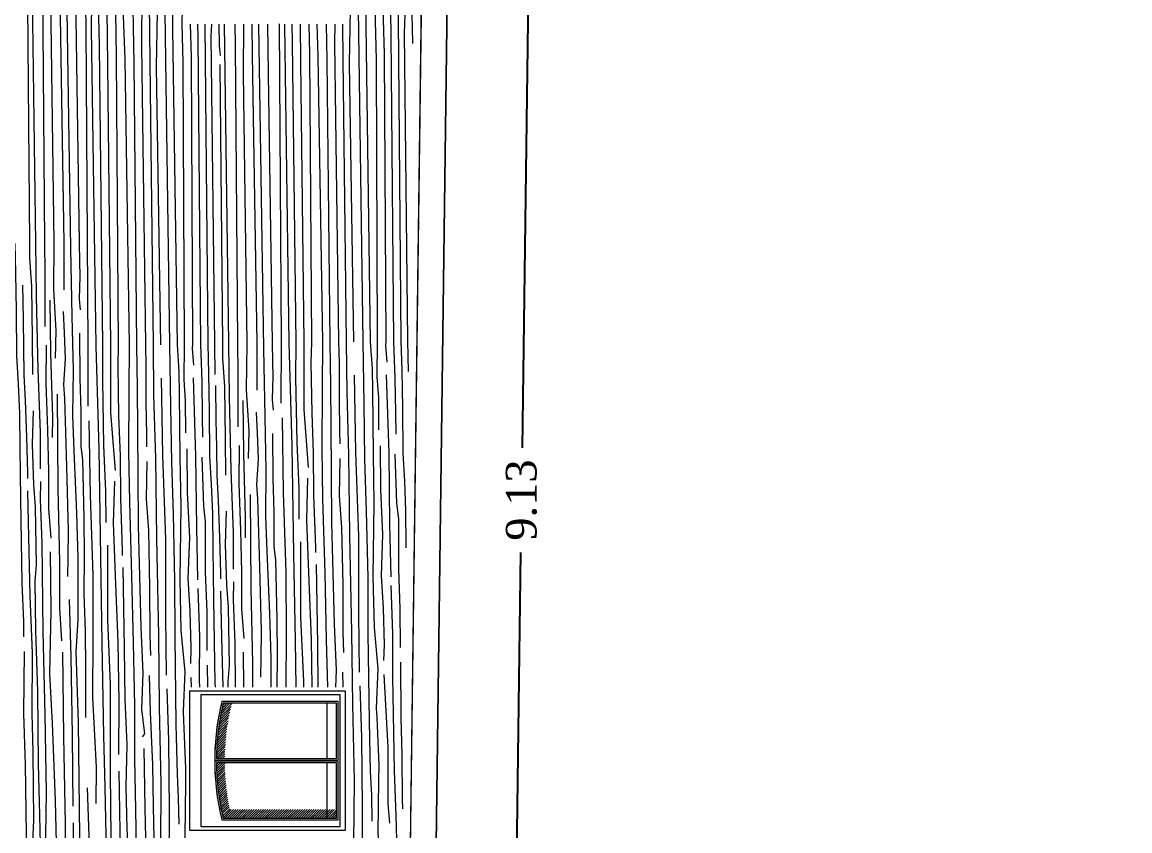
# Model space of a CAD drawing. Header units: millimetres. Extents: x -17502 to -16646, y 1856 to 2034.
# Drawn here: x -16949.67 to -16943.18, y 1862.51 to 1867.25 of the extents above; entities that cross this region are included whole.
import ezdxf

# ---------------------------------------------------------------- set-up
doc = ezdxf.new("R2010")
doc.units = ezdxf.units.MM
doc.layers.get('0').update_dxf_attribs({"lineweight": 9})
doc.layers.get('Defpoints').update_dxf_attribs({"lineweight": 9})
doc.layers.add('blocs', color=7, linetype='Continuous')
doc.styles.get("Standard").update_dxf_attribs({"font": 'times.ttf'})
doc.dimstyles.get("Standard").update_dxf_attribs({"dimtxt": 0.18, "dimasz": 0.18, "dimexe": 0.18, "dimexo": 0.0625, "dimgap": 0.09, "dimtad": 0, "dimtih": 1, "dimtoh": 1, "dimzin": 0, "dimdsep": 46, "dimtxsty": 'Standard', "dimcen": 0.09, "dimadec": 0, "dimazin": 0, "dimtfac": 1, "dimtofl": 0, "dimtmove": 0, "dimatfit": 3, "dimfxl": 1, "dimtolj": 1, "dimtzin": 0, "dimarcsym": 0})

# ---------------------------------------------------------------- blocks, each defined once
blk = doc.blocks.new('*D470')
at = {"color": 0, "lineweight": -2, "transparency": 16777216}
for p, q in [((-16947.09327990134, 1869.020077091239), (-16946.50222064576, 1869.012291678899)), ((-16946.68457578093, 1868.83467804013), (-16946.73831816299, 1864.754620242269)), ((-16946.80012896768, 1860.062017383123), (-16946.74638658563, 1864.142075180986)), ((-16947.21357458449, 1859.887447660292), (-16946.62251532891, 1859.879662247951))]:
    blk.add_line(p, q, dxfattribs=at)
at = {"color": 0, "lineweight": 9, "transparency": 16777216}
for points in [[(-16946.71457317876, 1868.835073164831), (-16946.65457838311, 1868.83428291543), (-16946.68220503273, 1869.014662427101)], [(-16946.83012636551, 1860.062412507824), (-16946.77013156985, 1860.061622258423), (-16946.80249971588, 1859.882032996153)]]:
    blk.add_solid(points, dxfattribs=at)
at = {"layer": 'Defpoints', "color": 0, "lineweight": 9, "transparency": 16777216}
for p in [(-16947.15577448015, 1869.020900267699), (-16947.2760691633, 1859.888270836752), (-16946.80249971588, 1859.882032996154)]:
    blk.add_point(p, dxfattribs=at)
at = {"color": 0, "lineweight": 9, "transparency": 16777216, "insert": (-16946.74235237431, 1864.448347711629), "char_height": 0.18, "attachment_point": 5, "rotation": 89.99999999996983}
blk.add_mtext('\\A1;9.13', dxfattribs=at)

msp = doc.modelspace()

# ---------------------------------------------------------------- hatches: boundary and pattern name
at = {"lineweight": 9}
h = msp.add_hatch(dxfattribs=at)
h.set_pattern_fill('ANSI31', color=252, scale=0.003, angle=180, style=0)
h.set_pattern_definition([(225, (-18531.76027097564, 21851.38334435463), (0.006735192090801864, -0.006735192090801865), [])])
edge = h.paths.add_edge_path()
edge.add_line((-16948.52995199128, 1862.933785206797), (-16948.48057882418, 1862.933785206797))
edge.add_arc((-16947.07084605378, 1862.9212852068), 1.4097881876083, 166.1726549299528, 179.491975720558, ccw=False)
edge.add_line((-16948.43977903997, 1863.258220235011), (-16948.48977903998, 1863.258220235011))
edge.add_arc((-16947.09885438048, 1862.921285206808), 1.431152200722984, 166.3830755798777, 179.4995596210709)
edge = h.paths.add_edge_path()
edge.add_arc((-16947.09885438048, 1862.921285206791), 1.431152200723058, 180.5004403789291, 193.6169244201223)
edge.add_line((-16948.48977903998, 1862.584350178588), (-16947.82582238978, 1862.584350178588))
edge.add_line((-16947.82582238978, 1862.584350178588), (-16947.82582238978, 1862.634350178587))
edge.add_line((-16947.82582238978, 1862.634350178587), (-16948.45112538186, 1862.634350178587))
edge.add_arc((-16947.07084605378, 1862.921285206793), 1.409788187608245, 180.508024279211, 191.7434949697108, ccw=False)
edge.add_line((-16948.48057882418, 1862.908785206802), (-16948.52995199128, 1862.908785206802))

# ---------------------------------------------------------------- linework, layer by layer
for points in [[(-16950.38655729333, 1861.037019566865), (-16950.53808111279, 1870.70688378144), (-16950.01574926397, 1871.115644611672), (-16943.12995970426, 1871.115644611672), (-16943.12995970426, 1869.066228304676), (-16942.88281463744, 1869.066228304676), (-16942.88281463744, 1869.040959342797), (-16947.15577448015, 1869.020900267699), (-16947.27606916331, 1859.888270836756), (-16950.36779761058, 1859.839824396076), (-16950.37668022387, 1860.406690151743)], [(-16950.38655729333, 1861.037019566865), (-16950.36779761058, 1859.839824396076), (-16947.42611314448, 1859.885919693387), (-16947.30516261393, 1869.068340278917), (-16950.05665808568, 1871.083630626762), (-16950.53808111279, 1870.70688378144), (-16950.38655729333, 1861.037019566865)], [(-16942.88281463744, 1869.040959342797), (-16947.15577448015, 1869.020900267699), (-16947.27606916331, 1859.888270836756)], [(-16947.27606916331, 1859.888270836752), (-16947.15577448015, 1869.020900267699)]]:
    msp.add_lwpolyline(points, dxfattribs=at)
for points in [[(-16943.12995970426, 1869.189800792464), (-16943.12995970426, 1869.066228304676), (-16942.88281463744, 1869.066228304676), (-16942.88281463744, 1869.040959342797), (-16947.15577448015, 1869.020900267699), (-16947.27606916331, 1859.888270836756), (-16947.42611314448, 1859.885919693387), (-16947.3038208299, 1869.170206928527), (-16943.12995970426, 1869.189800792464)], [(-16948.68588606886, 1862.512327619172), (-16948.68588606886, 1863.330242794427), (-16947.77588606887, 1863.330242794427), (-16947.77588606887, 1862.512327619172)], [(-16948.62113284386, 1863.306285206809), (-16948.62113284386, 1862.53628520679), (-16947.8048402887, 1862.53628520679), (-16947.8048402887, 1863.306285206809)], [(-16947.88269972199, 1863.258220235012), (-16947.88269972199, 1862.933785206797), (-16947.82582238978, 1862.933785206797), (-16947.82582238978, 1863.258220235012)], [(-16947.88269972199, 1862.908785206803), (-16947.88269972199, 1862.584350178588), (-16947.82582238978, 1862.584350178588), (-16947.82582238978, 1862.908785206803)]]:
    msp.add_lwpolyline(points, close=True, dxfattribs=at)
for points in [[(-16948.49762375098, 1863.26822023501, 0.06042031131737089), (-16948.5400044128, 1862.923785206798), (-16947.81582238978, 1862.923785206798), (-16947.81582238978, 1863.26822023501)], [(-16948.48977903998, 1863.258220235011, 0.05729402624300361), (-16948.52995199128, 1862.933785206797), (-16947.82582238978, 1862.933785206797), (-16947.82582238978, 1863.258220235012)], [(-16948.5400044128, 1862.918785206801, 0.06042031131737085), (-16948.49762375098, 1862.574350178589), (-16947.81582238978, 1862.574350178589), (-16947.81582238978, 1862.918785206801)], [(-16948.52995199128, 1862.908785206802, 0.05729402624300357), (-16948.48977903998, 1862.584350178588), (-16947.82582238978, 1862.584350178588), (-16947.82582238978, 1862.908785206803)]]:
    msp.add_lwpolyline(points, format="xyb", close=True, dxfattribs=at)
msp.add_arc((-16947.09885438048, 1862.921285206799), 1.441152200722015, 166.0701058855247, 193.9298941144753, dxfattribs=at)
at = {"layer": 'blocs', "lineweight": 9}
for points in [[(-16949.45430877902, 1870.58047216403), (-16949.45380059838, 1870.559276371713), (-16949.4561798461, 1870.291928480113), (-16949.44817451325, 1870.086440753464), (-16949.43292807982, 1869.721146277697), (-16949.426250761, 1869.458519274081), (-16949.42474192661, 1869.09527970762), (-16949.43762674976, 1868.910156051576), (-16949.42382295816, 1868.494574423518), (-16949.41487261826, 1867.823026938203), (-16949.3841917401, 1865.923101663414)], [(-16949.3143803338, 1870.477983736214), (-16949.30332605094, 1870.095820222042), (-16949.29277389007, 1869.465041948671), (-16949.28431471999, 1868.959376733767), (-16949.27524509532, 1868.417220273182), (-16949.26758149652, 1868.115657736113), (-16949.25703995359, 1867.641314374719), (-16949.26287331298, 1867.211020387843), (-16949.23702225008, 1865.352395798024)], [(-16948.97642576047, 1870.230454130356), (-16948.97096437665, 1870.042623821612), (-16948.96541471146, 1869.574356370535), (-16948.95357913242, 1869.00338318905), (-16948.94884762353, 1868.583695324039), (-16948.93903713904, 1868.133776555332), (-16948.94209484189, 1867.770460596209), (-16948.92383914085, 1867.361807485488), (-16948.92035277805, 1867.016878404694), (-16948.90084165895, 1865.358019694456)], [(-16948.827869173, 1870.121646153056), (-16948.82710363553, 1870.049132471358), (-16948.82228925974, 1869.761342730569), (-16948.82880538418, 1869.331713027207), (-16948.82151671642, 1869.032541316613), (-16948.79920060102, 1868.790738058014), (-16948.80904089328, 1868.559820349287), (-16948.80584062246, 1868.505041421747), (-16948.79429118099, 1868.224218455819), (-16948.79516063722, 1868.139670554802), (-16948.7990678176, 1867.827458771498), (-16948.78413632785, 1867.617517591642), (-16948.78646805292, 1867.210804737812), (-16948.76055146889, 1865.360366580385)], [(-16949.64405995033, 1869.905876084699), (-16949.64686881405, 1869.80073361294), (-16949.63577788376, 1869.54731914573), (-16949.63159439593, 1869.024196375928), (-16949.61892757063, 1868.540055179058), (-16949.61128570576, 1868.083246152753), (-16949.61552957018, 1867.834144535415), (-16949.59044905241, 1865.953623345968), (-16949.59044905241, 1865.953623345968)], [(-16949.25215503801, 1869.533870767554), (-16949.25255913591, 1869.090631316684), (-16949.2359013749, 1868.718073048955), (-16949.23578506895, 1868.244095408746), (-16949.23372506471, 1867.965153991891), (-16949.22504787529, 1867.446456198241), (-16949.21686094701, 1867.112865027618)], [(-16949.58681602942, 1869.493261169798), (-16949.58332962315, 1869.14833215278), (-16949.59087739878, 1868.780371634558), (-16949.57689182866, 1868.490450657067), (-16949.55787198545, 1868.036116630373), (-16949.55008659655, 1867.707252337491), (-16949.5378769021, 1865.954502814732)], [(-16949.16128978689, 1869.401998273991), (-16949.15339746796, 1868.930217814227), (-16949.15094498394, 1868.627817731175), (-16949.13868056245, 1868.362083310919), (-16949.14502676361, 1868.117681317205), (-16949.13832237048, 1867.872711896321), (-16949.12549114132, 1867.573092657137), (-16949.11668313944, 1867.046575265819), (-16949.10453765681, 1865.354612105722)], [(-16947.69571252379, 1869.292415507097), (-16947.68981329146, 1869.05027476371), (-16947.66749717606, 1868.808471505111), (-16947.67733746831, 1868.577553796385), (-16947.6741371975, 1868.522774868844), (-16947.66258775603, 1868.241951902916), (-16947.66345721225, 1868.1574040019), (-16947.66736439263, 1867.845192218595), (-16947.65243290288, 1867.63525103874), (-16947.65476462795, 1867.22853818491), (-16947.62884804392, 1865.378100027482)], [(-16947.58849907621, 1869.213888673853), (-16947.58190702368, 1869.013284833286), (-16947.5822704906, 1868.761963470594), (-16947.576768347, 1868.433060918701), (-16947.57306204236, 1868.211508530224), (-16947.56165964783, 1867.947186017208), (-16947.55467665454, 1867.666286660106), (-16947.55424703854, 1867.504081240261), (-16947.55251830578, 1867.264218302337), (-16947.54683442925, 1867.060976463311), (-16947.53735282123, 1865.379630632367), (-16947.53735282123, 1865.379630632367)], [(-16947.45425499959, 1869.115563674), (-16947.45160279761, 1869.010035942726), (-16947.44358815207, 1868.667467337439), (-16947.43108347723, 1868.329543227467), (-16947.43204893588, 1867.977685693851), (-16947.42598296599, 1867.751603397212), (-16947.42382461723, 1867.34953503944), (-16947.42988279054, 1867.184936426965), (-16947.4102906259, 1865.381756229875), (-16947.4102906259, 1865.381756229875)], [(-16947.41178180503, 1869.084454838851), (-16947.40777607015, 1868.84500335991), (-16947.41534242874, 1868.751204725783), (-16947.41048984405, 1868.461130964449), (-16947.39988712214, 1868.105463926523), (-16947.39502522371, 1867.678309223512), (-16947.38907388268, 1867.459079114585), (-16947.38128849273, 1867.130214758657), (-16947.38076888402, 1867.124671959699)], [(-16949.51524261758, 1868.906528450333), (-16949.50923439563, 1868.410852438253), (-16949.50067550629, 1867.899226288449), (-16949.50402874628, 1867.535905322277), (-16949.48192268715, 1865.955438861357)], [(-16947.53576175829, 1868.847330986587), (-16947.53258107101, 1868.520674322316), (-16947.5266679389, 1868.303728233942), (-16947.52455891582, 1868.041949985384), (-16947.51982095893, 1867.758728348729), (-16947.51203557002, 1867.42986405584), (-16947.50779433427, 1867.176335001483), (-16947.49175000162, 1865.380393512623)], [(-16948.90490427891, 1868.691465386505), (-16948.89525599045, 1868.387763767), (-16948.89069972301, 1867.978881481259), (-16948.89227657406, 1867.663568590829), (-16948.87714476949, 1867.305126302791), (-16948.88361081386, 1866.989731685108), (-16948.85778993535, 1865.358739897939)], [(-16949.03923403439, 1868.340817282074), (-16949.03343470625, 1867.994149880774), (-16949.02332924761, 1867.545871739148), (-16949.01434683089, 1867.008928322669), (-16948.99757957623, 1865.3564013856)], [(-16947.47694684576, 1868.339991940574), (-16947.48228779497, 1867.976637785482), (-16947.47271587981, 1867.677504207807), (-16947.46587641054, 1867.268660117293), (-16947.44870621741, 1865.381113583294), (-16947.44870621741, 1865.381113583294)], [(-16949.18566655217, 1868.20796760913), (-16949.17978001609, 1867.85608716373), (-16949.17354464821, 1867.483354541916), (-16949.16803993048, 1866.998497914526), (-16949.1495377521, 1865.35385930832)], [(-16949.37163508036, 1868.11065183996), (-16949.36181677477, 1867.827679277779), (-16949.35691143332, 1867.534451867165), (-16949.33452551131, 1865.957904638605)], [(-16949.45284867147, 1867.905303496968), (-16949.45077605533, 1867.644884185017), (-16949.42425437623, 1865.956403582753)], [(-16949.3101324018, 1867.85671964148), (-16949.29999395766, 1867.56226992129), (-16949.29428183747, 1867.22081556409)], [(-16948.83574156899, 1867.833524814537), (-16948.81951100596, 1867.545926052811), (-16948.83151991573, 1867.308117960408), (-16948.80459712568, 1865.359629749585), (-16948.80459712568, 1865.359629749585)], [(-16948.74414264911, 1867.821420770698), (-16948.72817023896, 1867.412729463281), (-16948.73211606899, 1867.239027422706), (-16948.72601189019, 1867.010661105519), (-16948.71920003981, 1865.361058339992)], [(-16947.70403814403, 1867.851258261634), (-16947.687807581, 1867.563659499908), (-16947.69981649076, 1867.325851407505), (-16947.67289370072, 1865.377363196682), (-16947.67289370072, 1865.377363196682)], [(-16947.61243922415, 1867.839154217795), (-16947.59646681399, 1867.430462910378), (-16947.60041264402, 1867.256760869804), (-16947.59430846523, 1867.028394552616), (-16947.58749661485, 1865.37879178709)], [(-16949.08585019087, 1867.696258880292), (-16949.08157700238, 1867.440819782317), (-16949.0669143628, 1867.031726680764), (-16949.040458311, 1865.355684076006)], [(-16949.63952101212, 1867.588826264083), (-16949.62408389141, 1865.953060675619)], [(-16948.97947359037, 1867.5723304999), (-16948.96660933012, 1867.426539619853), (-16948.96910646335, 1867.108413226701), (-16948.94626150147, 1865.357259875188), (-16948.94626150147, 1865.357259875188)], [(-16947.75419716748, 1867.53026774267), (-16947.74544134452, 1867.322859749888), (-16947.75190738889, 1867.007465132206), (-16947.72608651039, 1865.376473345036)], [(-16948.68398076705, 1867.237868569222), (-16948.67853785422, 1867.043243016214), (-16948.66905624619, 1865.361897185269), (-16948.66905624619, 1865.361897185269)], [(-16948.64082380093, 1867.237868569222), (-16948.63949775923, 1867.158601554386), (-16948.62345342659, 1865.362660065525)], [(-16948.59746105162, 1867.237868569222), (-16948.58040964238, 1865.363380136197), (-16948.58040964238, 1865.363380136197)], [(-16948.55898531638, 1867.237868569222), (-16948.56158621551, 1867.167202979867), (-16948.54199405087, 1865.364022782777), (-16948.54199405087, 1865.364022782777)], [(-16948.51596028042, 1867.237868569222), (-16948.51299191769, 1867.112481311559), (-16948.50743202722, 1867.053172538147)], [(-16948.48473759633, 1867.237868569222), (-16948.45976445485, 1865.365398384892), (-16948.45976445485, 1865.365398384892)], [(-16948.42221539322, 1867.237868569222), (-16948.41940199899, 1867.119027376414), (-16948.40719230454, 1865.366277853655)], [(-16948.37066588131, 1867.237868569222), (-16948.37334414872, 1866.947680361201), (-16948.35123808959, 1865.36721390028)], [(-16948.32153366039, 1867.237868569222), (-16948.32009145777, 1867.05665922394), (-16948.29356977867, 1865.368178621676)], [(-16948.28422889204, 1867.237868569222), (-16948.2841880207, 1867.234801977126), (-16948.25350714254, 1865.334876702337)], [(-16948.23110564956, 1867.237868569222), (-16948.22622683576, 1866.946226906089), (-16948.20384091375, 1865.369679677528)], [(-16948.16257841251, 1867.238549011187), (-16948.15098909424, 1865.369365236517)], [(-16948.13104632245, 1867.237868569222), (-16948.13116988802, 1867.22875383494), (-16948.10531882511, 1865.370129245121)], [(-16948.08779012341, 1867.237868569222), (-16948.08515752205, 1867.130598474715)], [(-16948.03885281693, 1867.237868569222), (-16948.03633650551, 1867.016231361623), (-16948.01783432714, 1865.371592755418)], [(-16947.98788316186, 1867.237868569222), (-16947.98497971448, 1867.064308712916), (-16947.97283423185, 1865.372345552819)], [(-16947.94196383848, 1867.237868569222), (-16947.93521093783, 1867.049460127861), (-16947.90875488603, 1865.373417523103)], [(-16947.88617664132, 1867.237868569222), (-16947.88264340592, 1867.026661769766), (-16947.86587615127, 1865.374134832698)], [(-16947.83652607733, 1867.237868569222), (-16947.83740303838, 1867.126146673799), (-16947.81455807651, 1865.374993322285), (-16947.81455807651, 1865.374993322285)], [(-16947.79070376571, 1867.237868569222), (-16947.78864935309, 1867.034611851791), (-16947.76913823399, 1865.375753141553)], [(-16949.29428183747, 1867.22081556409), (-16949.2826925192, 1865.35163178942)], [(-16949.21686094701, 1867.112865027618), (-16949.19653166483, 1865.353073156754)], [(-16948.08515752205, 1867.130598474715), (-16948.06482823986, 1865.370806603852)], [(-16948.50883641456, 1867.000601303006), (-16948.49339929385, 1865.364835714542)], [(-16949.71109423993, 1865.951605097277), (-16949.70634208317, 1865.7786904048), (-16949.70263577853, 1865.557138016319), (-16949.70052495136, 1865.294434557737), (-16949.69092414102, 1865.130097901197), (-16949.68345378381, 1864.956586839681), (-16949.68229814654, 1864.750984588932), (-16949.67733093406, 1864.454058702925), (-16949.6732043261, 1864.207381773244), (-16949.66909603464, 1863.963602218965), (-16949.6607468184, 1863.737558118285), (-16949.65921844606, 1863.646196350847)], [(-16949.62408389141, 1865.953060675623), (-16949.62563077875, 1865.868695230375), (-16949.6136703477, 1865.699828664924), (-16949.60855029745, 1865.393766570646), (-16949.60731828584, 1865.183596215021)], [(-16949.59044905241, 1865.953623345972), (-16949.58522208807, 1865.641170230722), (-16949.57579374251, 1865.214091981935), (-16949.56275409203, 1864.844191206815), (-16949.5614838715, 1864.631736830647)], [(-16949.5378769021, 1865.954502814732), (-16949.53505676813, 1865.78592319797), (-16949.53573522326, 1865.689955130437), (-16949.53427391048, 1865.466080463159)], [(-16949.48192268715, 1865.955438861361), (-16949.48527054772, 1865.68193199588), (-16949.46984238135, 1865.442298232984), (-16949.47397925806, 1865.280016421216)], [(-16949.42425437623, 1865.956403582753), (-16949.4235795617, 1865.680687045568)], [(-16949.33452551131, 1865.957904638605), (-16949.33171902705, 1865.844269444354), (-16949.33032115393, 1865.760708550536), (-16949.3336325935, 1865.625679954642), (-16949.32888461905, 1865.563845097454)], [(-16949.3841917401, 1865.923101663418), (-16949.37754331751, 1865.525677801702), (-16949.3699871842, 1865.210517758168), (-16949.37236643192, 1864.943169866568), (-16949.36436109907, 1864.737682139918), (-16949.34911466564, 1864.372387664152), (-16949.34243734682, 1864.109760660535), (-16949.34092851244, 1863.746521094075), (-16949.35381333558, 1863.561397438031), (-16949.34000954398, 1863.145815809973), (-16949.33105920408, 1862.474268324658), (-16949.30037832592, 1860.574343049869)], [(-16949.66631631031, 1865.708449393848), (-16949.66295388904, 1865.50745337941), (-16949.66020281777, 1865.343002134977), (-16949.65748995541, 1865.180834911097), (-16949.65043985699, 1865.032448391542), (-16949.64228173195, 1864.817824518918), (-16949.63648322657, 1864.607730492174), (-16949.63594829652, 1864.575753889333)], [(-16949.5048685762, 1865.619646283797), (-16949.50195535343, 1865.308977889427), (-16949.49108436604, 1864.932186792924), (-16949.49141889221, 1864.81566228907)], [(-16949.42828953391, 1865.552665920975), (-16949.42165978227, 1865.429403878831), (-16949.41681651132, 1865.276411059181), (-16949.42571088289, 1865.125473085044), (-16949.41976885454, 1865.043323854755), (-16949.40855398271, 1864.645976321178), (-16949.39768295184, 1864.26918528847), (-16949.39958409248, 1864.109619294412), (-16949.40231653838, 1863.99990878157)], [(-16949.33238984742, 1865.426052799982), (-16949.32968922366, 1865.16330629928), (-16949.32470575963, 1864.966719807725), (-16949.32469192479, 1864.763268406637), (-16949.31494416256, 1864.687137120635), (-16949.30574276247, 1864.339727893318), (-16949.30547373611, 1864.121021865182), (-16949.30681402608, 1863.897202679483), (-16949.29815825797, 1863.683723313195), (-16949.29610978861, 1863.459960754294), (-16949.29640616076, 1863.173739118864)], [(-16949.52787341443, 1865.356522670375), (-16949.52869534906, 1865.132609870175), (-16949.51958199065, 1864.860884853507), (-16949.51317213739, 1864.61424618283), (-16949.51414695325, 1864.399469527113), (-16949.49982681244, 1864.226073054232)], [(-16949.19653166483, 1865.353073156758), (-16949.19750310504, 1865.149307180875), (-16949.19113692576, 1864.768755024429), (-16949.17882889977, 1864.500414050605), (-16949.1783821986, 1864.317913981903)], [(-16949.1495377521, 1865.353859308324), (-16949.15006136491, 1864.962150874867), (-16949.12350441396, 1864.621045226594)], [(-16949.10453765681, 1865.354612105722), (-16949.10769496727, 1865.236426128517), (-16949.10272411518, 1864.939282677718), (-16949.09367576883, 1864.709995914242), (-16949.09209536431, 1864.459726272212), (-16949.08173889872, 1864.152243847197), (-16949.08125925552, 1864.123572136162)], [(-16949.04025914475, 1865.355687407819), (-16949.04261804654, 1865.08399680224), (-16949.04454832756, 1864.731985590896), (-16949.03962107892, 1864.437448630618), (-16949.02717162358, 1864.004853210193), (-16949.01798180441, 1863.611312063912), (-16949.00922802393, 1863.243836075092), (-16949.00919848999, 1862.931404731341), (-16949.00422763791, 1862.634261280541), (-16949.00047769607, 1862.410100384127)], [(-16948.99757957623, 1865.3564013856), (-16948.9933387539, 1865.102897044478), (-16948.99193280981, 1864.863053489912), (-16948.98995996899, 1864.589325117903), (-16948.98772554884, 1864.299957612834), (-16948.98014907621, 1864.002857750921), (-16948.97252904361, 1863.703151334698), (-16948.96022101762, 1863.434810360871), (-16948.96971710985, 1863.223464163259), (-16948.95164165305, 1863.077760460258), (-16948.96440804286, 1863.061903384968)], [(-16948.94626150147, 1865.357259875192), (-16948.94261969939, 1865.232669841286), (-16948.94322718233, 1865.021081735681), (-16948.94010501771, 1864.834447582401), (-16948.93885615186, 1864.759793921089)], [(-16948.90084165895, 1865.358019694456), (-16948.8979073666, 1865.063804179142), (-16948.88715096248, 1864.693865208067), (-16948.88160129728, 1864.22559775699), (-16948.86976571825, 1863.654624575504), (-16948.86503420935, 1863.234936710493), (-16948.85522372486, 1862.785017941786), (-16948.85828142771, 1862.421701982664), (-16948.84002572667, 1862.013048871943), (-16948.83653936387, 1861.668119791148), (-16948.81702824477, 1860.009261080911)], [(-16948.80459712568, 1865.359629749589), (-16948.79848324504, 1864.994159290533), (-16948.79305752138, 1864.669824905816), (-16948.78340918733, 1864.366123224007), (-16948.77463035614, 1863.977873766528), (-16948.77373291417, 1863.65117884325), (-16948.76734264339, 1863.132662372801), (-16948.76020681235, 1862.842626807432), (-16948.75327479422, 1862.701788681293), (-16948.75071476963, 1862.548757665673)], [(-16948.76055146889, 1865.360366580385), (-16948.74937486218, 1865.20061797403), (-16948.74719692987, 1865.070427352984), (-16948.74329022134, 1864.700373857812), (-16948.73847584556, 1864.412584117023), (-16948.74499197, 1863.982954413662), (-16948.73770330224, 1863.683782703068), (-16948.71538718684, 1863.441979444468), (-16948.7252274791, 1863.211061735742), (-16948.72202720828, 1863.156282808201), (-16948.71047776681, 1862.875459842274), (-16948.71134722303, 1862.790911941257), (-16948.71525440341, 1862.478700157953), (-16948.70032291367, 1862.268758978097), (-16948.70265463874, 1861.862046124267), (-16948.67673805471, 1860.01160796684)], [(-16948.71920003981, 1865.361058339996), (-16948.72118953869, 1865.153246830275), (-16948.71231470508, 1865.032307005388), (-16948.71142657685, 1864.842693023794)], [(-16948.66905624619, 1865.361897185273), (-16948.67177141517, 1865.336757145501), (-16948.66327867491, 1865.238657778234)], [(-16948.62345342659, 1865.362660065529), (-16948.61599644322, 1865.141263500353), (-16948.61271044083, 1864.944835590038), (-16948.6105707185, 1864.81692905259)], [(-16948.58040964237, 1865.3633801362), (-16948.57565748561, 1865.190465443723), (-16948.57195118097, 1864.968913055242), (-16948.5698403538, 1864.70620959666), (-16948.56023954347, 1864.54187294012), (-16948.55276918625, 1864.368361878604), (-16948.55161354899, 1864.162759627855), (-16948.5466463365, 1863.865833741848), (-16948.54251972854, 1863.619156812168), (-16948.53841143708, 1863.375377257888), (-16948.53754544648, 1863.351931695814)], [(-16948.54199405087, 1865.364022782781), (-16948.53898482027, 1865.184139505537)], [(-16948.49339929385, 1865.364835714546), (-16948.49494618119, 1865.280470269298), (-16948.48298575014, 1865.111603703847), (-16948.47786569989, 1864.805541609569), (-16948.47663368828, 1864.595371253944)], [(-16948.45976445485, 1865.365398384895), (-16948.45453749052, 1865.052945269646), (-16948.44510914495, 1864.625867020858), (-16948.43206949447, 1864.255966245738), (-16948.43079927395, 1864.04351186957)], [(-16948.40719230454, 1865.366277853655), (-16948.40437217057, 1865.197698236893), (-16948.4050506257, 1865.10173016936), (-16948.40358931292, 1864.877855502083)], [(-16948.35123808959, 1865.367213900284), (-16948.35458595016, 1865.093707034804), (-16948.33915778379, 1864.854073271908), (-16948.3432946605, 1864.691791460139)], [(-16948.29356977867, 1865.368178621676), (-16948.29289496414, 1865.092462084492)], [(-16948.20384091375, 1865.369679677528), (-16948.20103442949, 1865.256044483277), (-16948.19963655637, 1865.172483589459), (-16948.20294799594, 1865.037454993565), (-16948.19820002149, 1864.975620136377)], [(-16948.15098909424, 1865.369365236521), (-16948.15191294246, 1865.016535358077)], [(-16948.10531882511, 1865.370129245125), (-16948.08780921179, 1864.764795055594), (-16948.07725705092, 1864.134016782223), (-16948.06879788085, 1863.628351567319), (-16948.06417370929, 1863.351931695814)], [(-16948.06482823987, 1865.370806603855), (-16948.06579968008, 1865.167040627973), (-16948.0594335008, 1864.786488471526), (-16948.0471254748, 1864.518147497703), (-16948.04667877363, 1864.335647429)], [(-16948.01783432714, 1865.371592755421), (-16948.01835793995, 1864.979884321964), (-16947.991800989, 1864.638778673691)], [(-16947.97283423185, 1865.372345552819), (-16947.9759915423, 1865.254159575615), (-16947.97102069022, 1864.957016124815), (-16947.96197234387, 1864.72772936134), (-16947.96039193935, 1864.477459719309), (-16947.95003547375, 1864.169977294295), (-16947.94955583055, 1864.141305583259)], [(-16947.90855571979, 1865.373420854917), (-16947.91091462157, 1865.101730249337), (-16947.91284490259, 1864.749719037994), (-16947.90791765396, 1864.455182077715), (-16947.89546819862, 1864.02258665729), (-16947.88627837945, 1863.629045511009), (-16947.87967714949, 1863.351931695814)], [(-16947.86587615127, 1865.374134832698), (-16947.86163532893, 1865.120630491575), (-16947.86022938484, 1864.880786937009), (-16947.85825654402, 1864.607058565), (-16947.85602212388, 1864.317691059931), (-16947.84844565125, 1864.020591198018), (-16947.84082561865, 1863.720884781796), (-16947.82851759266, 1863.452543807968), (-16947.83303824128, 1863.351931695814)], [(-16947.81455807651, 1865.374993322289), (-16947.81091627442, 1865.250403288383), (-16947.81152375736, 1865.038815182778), (-16947.80840159274, 1864.852181029498), (-16947.80715272689, 1864.777527368186)], [(-16947.76913823399, 1865.375753141553), (-16947.76620394164, 1865.081537626239), (-16947.75544753751, 1864.711598655164), (-16947.74989787232, 1864.243331204088), (-16947.73806229328, 1863.672358022602), (-16947.73333078439, 1863.252670157591), (-16947.72352029989, 1862.802751388884), (-16947.72657800275, 1862.439435429761), (-16947.70832230171, 1862.030782319041), (-16947.70483593891, 1861.685853238246), (-16947.68532481981, 1860.026994528008)], [(-16947.67289370072, 1865.377363196686), (-16947.66677982007, 1865.011892737631), (-16947.66135409641, 1864.687558352914), (-16947.65170576236, 1864.383856671105), (-16947.64292693118, 1863.995607213626), (-16947.64202948921, 1863.668912290347), (-16947.63563921843, 1863.150395819898), (-16947.62850338738, 1862.860360254529), (-16947.62157136926, 1862.71952212839), (-16947.61901134466, 1862.566491112771)], [(-16947.62884804392, 1865.378100027482), (-16947.61767143722, 1865.218351421127), (-16947.61549350491, 1865.088160800081), (-16947.61158679638, 1864.71810730491), (-16947.6067724206, 1864.430317564121), (-16947.61328854503, 1864.000687860759), (-16947.60599987728, 1863.701516150165), (-16947.58368376188, 1863.459712891566), (-16947.59352405413, 1863.228795182839), (-16947.59032378332, 1863.174016255299), (-16947.57877434184, 1862.893193289371), (-16947.57964379807, 1862.808645388354), (-16947.58355097845, 1862.49643360505), (-16947.5686194887, 1862.286492425194), (-16947.57095121377, 1861.879779571364), (-16947.54503462974, 1860.029341413937)], [(-16947.58749661485, 1865.378791787093), (-16947.58948611373, 1865.170980277372), (-16947.58061128012, 1865.050040452486), (-16947.57972315189, 1864.860426470891)], [(-16947.53735282123, 1865.37963063237), (-16947.54006799021, 1865.354490592598), (-16947.53157524995, 1865.256391225331)], [(-16947.49175000162, 1865.380393512626), (-16947.48429301825, 1865.158996947451), (-16947.48100701587, 1864.962569037135), (-16947.47886729354, 1864.834662499688)], [(-16947.44870621741, 1865.381113583298), (-16947.44395406065, 1865.20819889082), (-16947.440247756, 1864.98664650234), (-16947.43813692884, 1864.723943043758), (-16947.4285361185, 1864.559606387217), (-16947.42106576128, 1864.386095325702), (-16947.41991012402, 1864.180493074952), (-16947.41970836745, 1864.168432638918)], [(-16947.4102906259, 1865.381756229878), (-16947.40728139531, 1865.201872952634)], [(-16949.2826925192, 1865.351631789424), (-16949.28361636742, 1864.99880191098)], [(-16949.23702225008, 1865.352395798028), (-16949.21951263676, 1864.747061608497), (-16949.20896047589, 1864.116283335125), (-16949.20050130581, 1863.610618120222), (-16949.19143168114, 1863.068461659636), (-16949.18376808233, 1862.766899122568), (-16949.17322653941, 1862.292555761173), (-16949.1790598988, 1861.862261774298), (-16949.15320883589, 1860.003637184479)], [(-16948.25350714254, 1865.334876702341), (-16948.24685871995, 1864.937452840625), (-16948.23930258664, 1864.622292797091), (-16948.24168183436, 1864.354944905491), (-16948.23367650151, 1864.149457178842), (-16948.21843006808, 1863.784162703075), (-16948.21175274926, 1863.521535699459), (-16948.21104824354, 1863.351931695814)], [(-16948.85381843746, 1865.16238172409), (-16948.84629120038, 1864.712424822464), (-16948.82890504461, 1864.219223809249), (-16948.8281892921, 1863.766868236889), (-16948.82470293036, 1863.421939219136)], [(-16948.6666224687, 1865.165491909323), (-16948.65209265479, 1864.706513387314), (-16948.64738359411, 1864.288494892567), (-16948.6399420886, 1863.980186973705)], [(-16947.7221150125, 1865.180115171187), (-16947.71458777542, 1864.730158269561), (-16947.69720161965, 1864.236957256347), (-16947.69648586714, 1863.784601683986), (-16947.6929995054, 1863.439672666233)], [(-16947.53491904373, 1865.18322535642), (-16947.52038922982, 1864.724246834411), (-16947.51568016915, 1864.306228339664), (-16947.50823866363, 1863.997920420802)], [(-16948.53563171275, 1865.120224432771), (-16948.53226929149, 1864.919228418333), (-16948.52951822021, 1864.7547771739), (-16948.52680535785, 1864.59260995002), (-16948.51975525943, 1864.444223430465), (-16948.51159713439, 1864.229599557842), (-16948.50579862901, 1864.019505531097), (-16948.50526369896, 1863.987528928256)], [(-16949.46355660453, 1865.068684915949), (-16949.45887644009, 1864.51586956311), (-16949.44933342221, 1864.081939190385), (-16949.44942942357, 1863.814629494746), (-16949.43708685465, 1863.622922472415)], [(-16948.37418397865, 1865.03142132272), (-16948.37127075587, 1864.720752928351), (-16948.36039976848, 1864.343961831847), (-16948.36073429465, 1864.227437327993)], [(-16949.6037648179, 1864.971179971765), (-16949.60964996638, 1864.77688336194), (-16949.60107149456, 1864.537135011901), (-16949.59208207768, 1864.409343061597), (-16949.5863506785, 1864.066736260344), (-16949.59391703708, 1863.972937626218), (-16949.58906445239, 1863.682863864883), (-16949.57846173049, 1863.327196826957), (-16949.57359983206, 1862.900042123946), (-16949.56764849102, 1862.680812015019), (-16949.55986310107, 1862.351947659091), (-16949.5543032106, 1862.292638885679)], [(-16948.29760493635, 1864.964440959898), (-16948.29097518471, 1864.841178917754), (-16948.28613191376, 1864.688186098104), (-16948.29502628533, 1864.537248123967), (-16948.28908425698, 1864.455098893678), (-16948.27786938515, 1864.057751360101), (-16948.26699835428, 1863.680960327393), (-16948.26889949492, 1863.521394333336), (-16948.27163194082, 1863.411683820493)], [(-16949.27696623916, 1864.912873828808), (-16949.26964077349, 1864.474978250276), (-16949.2540188454, 1864.008541600552), (-16949.25308188309, 1863.640934908849), (-16949.25505576755, 1863.291530188038), (-16949.23518193141, 1862.882524263531), (-16949.23683925117, 1862.669434629172)], [(-16948.1452628142, 1864.930607275905), (-16948.13793734853, 1864.492711697373), (-16948.12231542044, 1864.02627504765), (-16948.12137845812, 1863.658668355946), (-16948.12311129885, 1863.351931695814)], [(-16948.20170524986, 1864.837827838905), (-16948.1990046261, 1864.575081338203), (-16948.19402116207, 1864.378494846648), (-16948.19400732724, 1864.17504344556), (-16948.184259565, 1864.098912159558), (-16948.17505816491, 1863.751502932241), (-16948.17478913855, 1863.532796904105), (-16948.17587220846, 1863.351931695814)], [(-16948.7030103, 1864.749161759907), (-16948.70101410169, 1864.493310489047), (-16948.68744883489, 1864.228514052763), (-16948.69713628939, 1863.988460135776), (-16948.68479376499, 1863.796753112706), (-16948.67891884178, 1863.582091044867), (-16948.68195696109, 1863.490652822466)], [(-16948.39718881687, 1864.768297709298), (-16948.3980107515, 1864.544384909098), (-16948.38889739309, 1864.27265989243), (-16948.38248753983, 1864.026021221754), (-16948.38346235569, 1863.811244566036), (-16948.36914221488, 1863.637848093155)], [(-16947.57130687504, 1864.766895207004), (-16947.56931067672, 1864.511043936144), (-16947.55574540993, 1864.24624749986), (-16947.56543286442, 1864.006193582873), (-16947.55309034002, 1863.814486559803), (-16947.54721541682, 1863.599824491964), (-16947.55025353613, 1863.508386269564)], [(-16947.48376835694, 1864.718061603157), (-16947.47438748845, 1864.430348254295), (-16947.46372617521, 1864.339139269962), (-16947.46336361983, 1864.044421013316), (-16947.45493802923, 1863.813808807753), (-16947.45340029863, 1863.585366099388)], [(-16948.93743383195, 1864.674771667686), (-16948.94204853495, 1864.454819444613), (-16948.92859615088, 1864.270432326545), (-16948.92090330838, 1863.934525528533), (-16948.92040068893, 1863.656578647896), (-16948.91635032765, 1863.538411717141)], [(-16948.61547178191, 1864.70032815606), (-16948.60609091342, 1864.412614807198), (-16948.59542960018, 1864.321405822865), (-16948.59506704479, 1864.026687566219), (-16948.5866414542, 1863.796075360656), (-16948.58510372359, 1863.567632652291)], [(-16947.80573040698, 1864.692505114784), (-16947.81034510999, 1864.472552891711), (-16947.79689272592, 1864.288165773643), (-16947.78919988342, 1863.95225897563), (-16947.78869726397, 1863.674312094993), (-16947.78464690269, 1863.556145164238)], [(-16947.99596569016, 1864.576134967413), (-16948.00233295867, 1864.333554093336), (-16947.98849879408, 1863.973984879237), (-16947.97496985679, 1863.632661287977), (-16947.9702735888, 1863.351931695814)], [(-16949.56024653614, 1864.557117471154), (-16949.56305539987, 1864.451974999395), (-16949.55196446958, 1864.198560532185), (-16949.54778098175, 1863.675437762383), (-16949.53511415646, 1863.191296565513), (-16949.52747229158, 1862.734487539207), (-16949.531716156, 1862.48538592187), (-16949.50663563823, 1860.604864732423), (-16949.50663563823, 1860.604864732423)], [(-16949.12766911512, 1864.558401520316), (-16949.13403638363, 1864.315820646239), (-16949.12020221905, 1863.95625143214), (-16949.10667328176, 1863.61492784088), (-16949.10087395468, 1863.268260502619), (-16949.10351008799, 1862.958256770492)], [(-16949.63700756253, 1864.503532055048), (-16949.63017740596, 1864.23176884316), (-16949.62216276041, 1863.889200237873), (-16949.60965808557, 1863.551276127901), (-16949.61062354422, 1863.199418594285), (-16949.60455757434, 1862.973336297647), (-16949.60239922558, 1862.571267939874), (-16949.60845739888, 1862.406669327399), (-16949.58886523424, 1860.603489130309), (-16949.58886523424, 1860.603489130309)], [(-16948.33287200697, 1864.480459954872), (-16948.32819184253, 1863.927644602033), (-16948.31864882465, 1863.493714229308), (-16948.3186997443, 1863.351931695814)], [(-16948.47308022034, 1864.382955010688), (-16948.47896536882, 1864.188658400863), (-16948.470386897, 1863.948910050824), (-16948.46139748013, 1863.82111810052), (-16948.45566608094, 1863.478511299268), (-16948.46323243952, 1863.384712665141), (-16948.46268405339, 1863.351931695814)], [(-16949.16834162383, 1864.185112154008), (-16949.16874572173, 1863.741872703139), (-16949.15208796072, 1863.36931443541), (-16949.15197165477, 1862.895336795201), (-16949.14991165053, 1862.616395378346), (-16949.14123446111, 1862.097697584696), (-16949.13304753283, 1861.764106414073)], [(-16948.03663819886, 1864.202845601106), (-16948.03704229676, 1863.759606150236), (-16948.02038453576, 1863.387047882507), (-16948.02037591885, 1863.351931695814)], [(-16949.50300261523, 1864.144502556253), (-16949.49951620897, 1863.799573539235), (-16949.5070639846, 1863.431613021013), (-16949.49307841448, 1863.141692043521), (-16949.47405857127, 1862.687358016828), (-16949.46627318237, 1862.358493723946), (-16949.45406348792, 1860.605744201187)], [(-16947.94577294774, 1864.070973107543), (-16947.93788062881, 1863.599192647779), (-16947.93587532668, 1863.351931695814)], [(-16949.07747637271, 1864.053239660446), (-16949.06958405378, 1863.581459200682), (-16949.06713156976, 1863.27905911763), (-16949.05486714827, 1863.013324697374), (-16949.06121334943, 1862.76892270366), (-16949.0545089563, 1862.523953282775), (-16949.04167772714, 1862.224334043592), (-16949.03286972526, 1861.697816652274), (-16949.02072424263, 1860.005853492176)], [(-16948.63910148407, 1863.929938017375), (-16948.62979703446, 1863.646792772643), (-16948.63016050139, 1863.395471409952), (-16948.6294321344, 1863.351931695814)], [(-16948.42956193858, 1863.968892510077), (-16948.43237080231, 1863.863750038318), (-16948.42127987202, 1863.610335571108), (-16948.41921337916, 1863.351931695814)], [(-16947.50739805911, 1863.947671464472), (-16947.4980936095, 1863.664526219741), (-16947.49845707642, 1863.413204857049), (-16947.49295493283, 1863.084302305156), (-16947.48924862818, 1862.862749916679), (-16947.47784623365, 1862.598427403663), (-16947.47086324037, 1862.317528046561), (-16947.47043362436, 1862.155322626716), (-16947.46870489161, 1861.915459688792), (-16947.46302101508, 1861.712217849766), (-16947.45973555221, 1861.12961632572)], [(-16949.39321244813, 1863.865264644285), (-16949.38302918508, 1863.529586422675), (-16949.37534911024, 1863.070493312784), (-16949.37067825848, 1862.654758838583)], [(-16948.50632296498, 1863.915307093971), (-16948.4994928084, 1863.643543882084), (-16948.49267032592, 1863.351931695814)], [(-16949.6555214541, 1863.561724841008), (-16949.66086240331, 1863.198370685916), (-16949.65129048815, 1862.899237108241), (-16949.64445101888, 1862.490393017727), (-16949.62728082576, 1860.602846483728), (-16949.62728082576, 1860.602846483728)], [(-16949.4314292034, 1863.557769836788), (-16949.42542098145, 1863.062093824708), (-16949.41686209211, 1862.550467674903), (-16949.4202153321, 1862.187146708732), (-16949.39810927297, 1860.606680247812)], [(-16948.37231801767, 1863.556277595176), (-16948.37025257003, 1863.351931695814)], [(-16948.58365176907, 1863.480838925944), (-16948.58239658701, 1863.351931695814)], [(-16947.45194834411, 1863.498572373041), (-16947.44876765684, 1863.171915708771), (-16947.44285452471, 1862.954969620397), (-16947.44074550164, 1862.693191371839), (-16947.43984736914, 1862.639503556306)], [(-16948.92352695522, 1863.421411914524), (-16948.91730220528, 1863.205114204683), (-16948.9043401202, 1862.897675431616), (-16948.90024134761, 1862.652662421838), (-16948.89705825797, 1862.462386343616), (-16948.89500887062, 1862.339879775684)], [(-16948.68056155181, 1863.409044338498), (-16948.67747842159, 1863.351931695814)], [(-16947.79182353025, 1863.439145361622), (-16947.78931364117, 1863.351931695814)], [(-16947.54885812684, 1863.426777785596), (-16947.52569209318, 1862.99764462899), (-16947.52475644334, 1862.668665748216), (-16947.51599623753, 1862.554578048002)], [(-16948.82109086473, 1863.34270677296), (-16948.81144257627, 1863.039005153455), (-16948.80688630883, 1862.630122867714), (-16948.80846315989, 1862.314809977283), (-16948.7933313553, 1861.956367689246), (-16948.79979739968, 1861.640973071563), (-16948.77397652118, 1860.009981284394)], [(-16947.68938743977, 1863.360440220057), (-16947.6797391513, 1863.056738600552), (-16947.67518288386, 1862.647856314811), (-16947.67675973492, 1862.332543424381), (-16947.66162793034, 1861.974101136343), (-16947.66809397472, 1861.65870651866), (-16947.64227309621, 1860.027714731491)], [(-16948.9554206202, 1862.992058668528), (-16948.94962129207, 1862.645391267229), (-16948.93951583343, 1862.197113125602), (-16948.93053341671, 1861.660169709124), (-16948.91376616205, 1860.007642772055)], [(-16949.101853138, 1862.859208995585), (-16949.09596660191, 1862.507328550185), (-16949.08973123403, 1862.134595928371), (-16949.0842265163, 1861.64973930098), (-16949.06572433792, 1860.005100694775)], [(-16949.28782166618, 1862.761893226415), (-16949.27800336059, 1862.478920664234), (-16949.27309801914, 1862.18569325362), (-16949.25071209713, 1860.60914602506)], [(-16949.36903525728, 1862.556544883423), (-16949.36696264115, 1862.296125571472), (-16949.34044096205, 1860.607644969207)]]:
    msp.add_lwpolyline(points, dxfattribs=at)

# ---------------------------------------------------------------- dimensions: what is measured, and where the dimension line sits
at = {"lineweight": 9}
dim = msp.add_aligned_dim(p1=(-16947.15577448015, 1869.020900267699), p2=(-16947.2760691633, 1859.888270836752), distance=0.47361052795197994, dimstyle='Standard', dxfattribs=at)
dim.commit()
dim.dimension.update_dxf_attribs({"geometry": '*D470', "text_midpoint": (-16946.74235237431, 1864.448347711628)})

doc.saveas('drawing.dxf')
